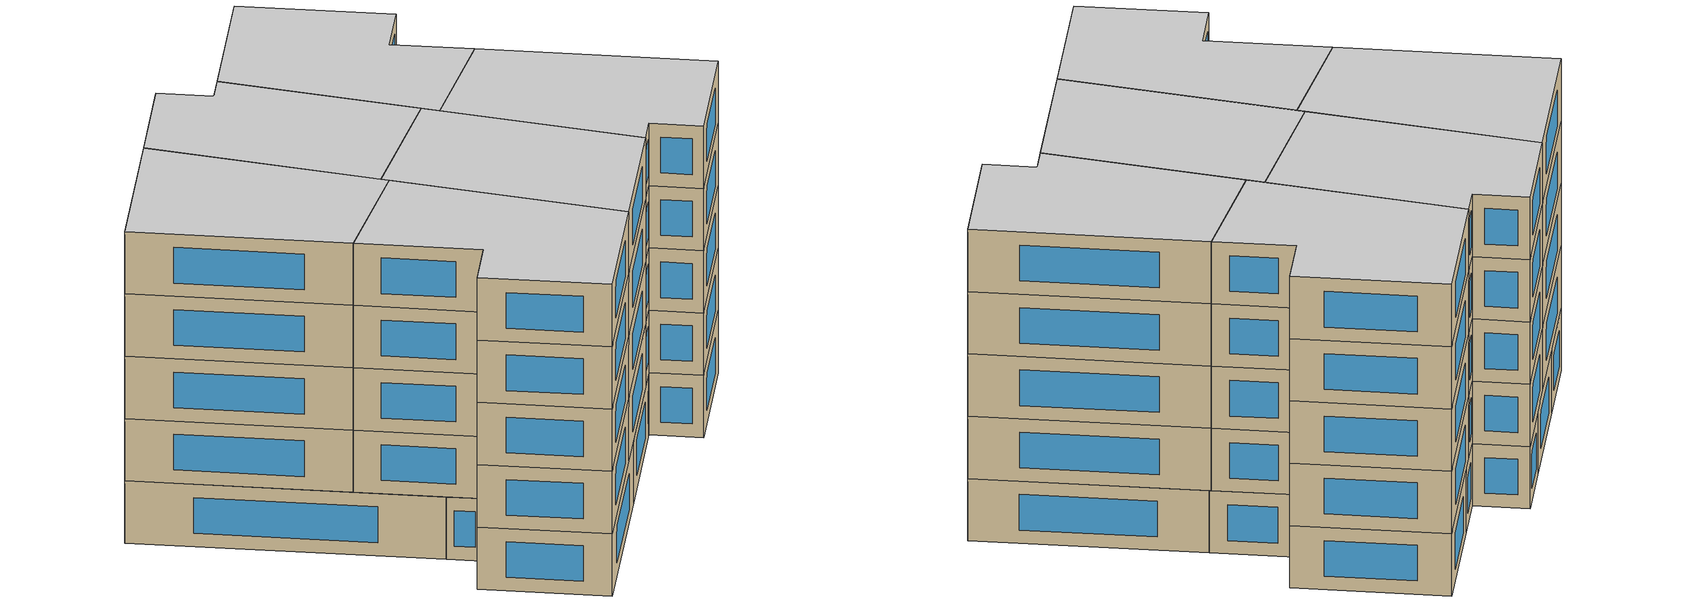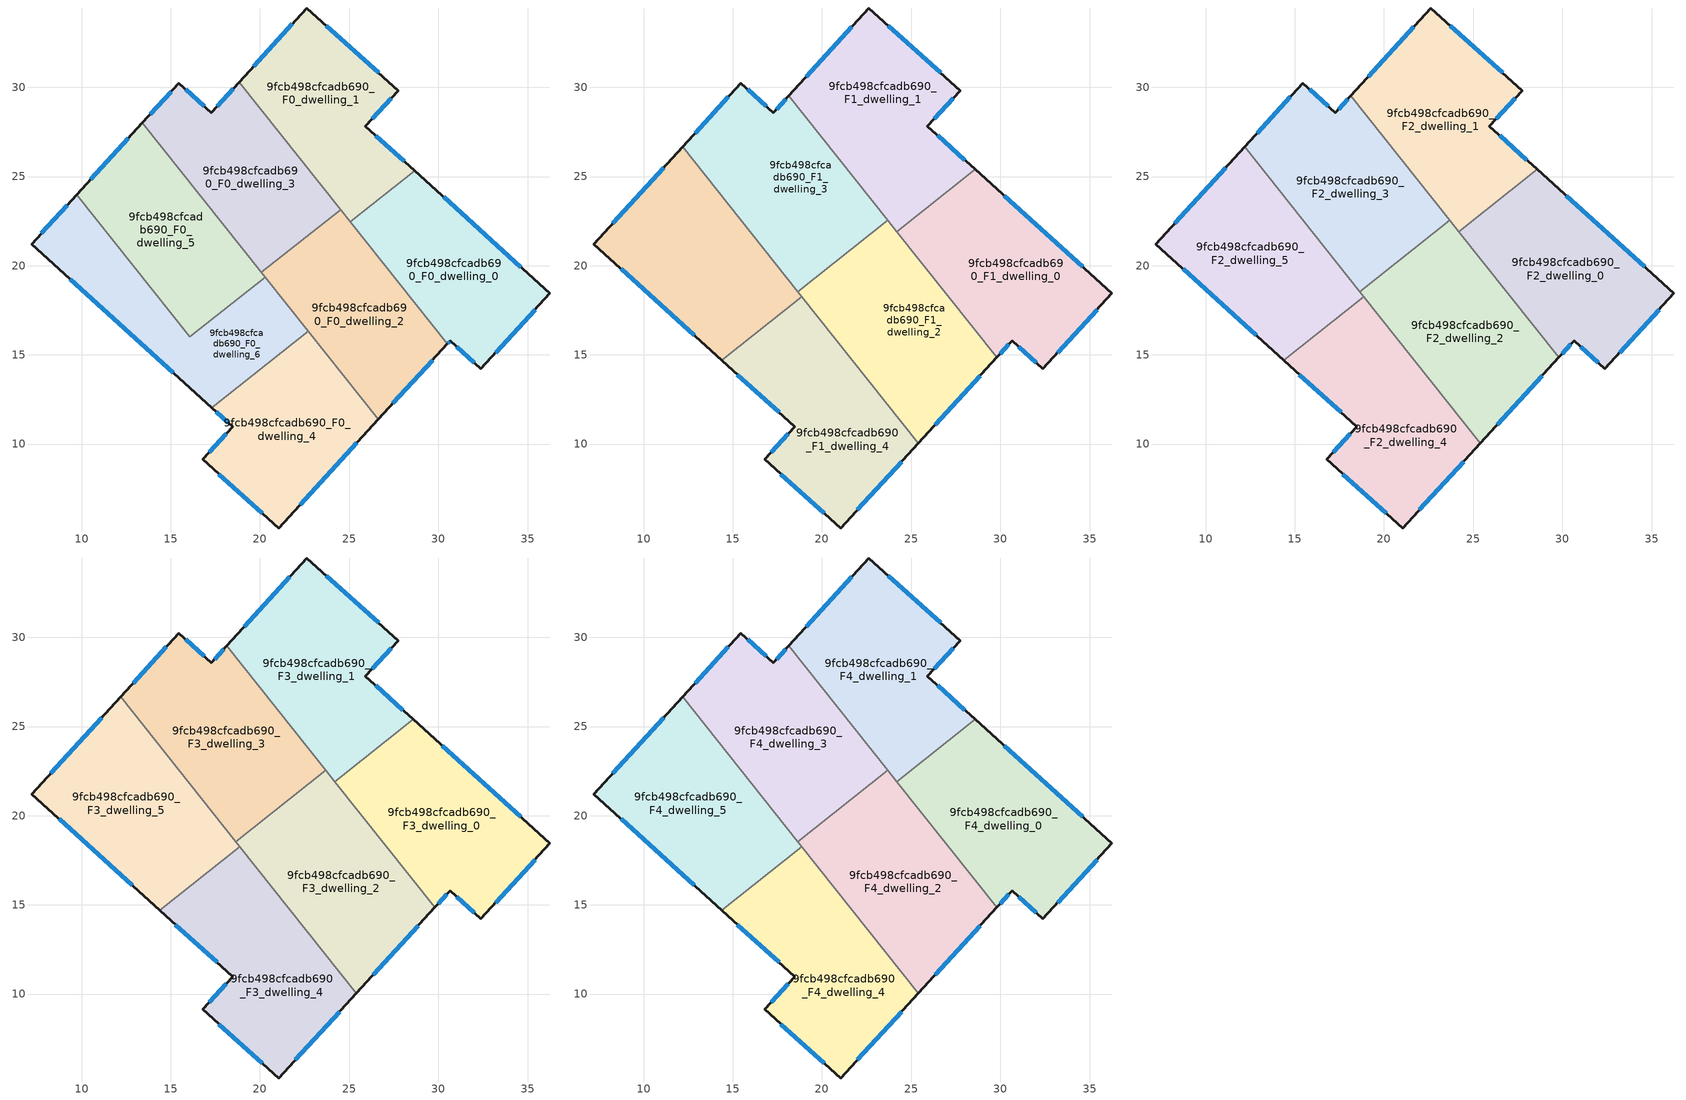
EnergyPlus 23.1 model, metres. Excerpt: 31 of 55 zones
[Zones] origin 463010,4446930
9fcb498cfcadb690_F0_dwelling_0
 floor ground (EU_floor_Construction): 36.25,18.45 32.38,14.21 30.66,15.78 30.5,15.61 25.06,22.47 28.66,25.33 z0
 wall outside (EU_wall_Construction): 30.5,15.61 30.66,15.78 32.38,14.21 36.25,18.45 28.66,25.33 z0:3
 wall to 9fcb498cfcadb690_F0_dwelling_1 (EU_wall_Construction): 28.66,25.33 25.06,22.47 z0:3
 wall to 9fcb498cfcadb690_F0_dwelling_2 (EU_wall_Construction): 25.06,22.47 30.5,15.61 z0:3
 window (EU_Window_Construction): 31.03,15.45 32.01,14.55 / 30.54,15.65 30.62,15.75 / 34.62,19.93 30.29,23.86 / 33.21,15.12 35.42,17.54 z0.64:2.36
9fcb498cfcadb690_F0_dwelling_1
 floor ground (EU_floor_Construction): 27.74,29.82 25.91,27.83 28.66,25.33 25.06,22.47 18.84,30.3 22.64,34.45 z0
 wall outside (EU_wall_Construction): 28.66,25.33 25.91,27.83 27.74,29.82 22.64,34.45 18.84,30.3 z0:3
 wall to 9fcb498cfcadb690_F0_dwelling_3 (EU_wall_Construction): 18.84,30.3 24.52,23.15 z0:3
 wall to 9fcb498cfcadb690_F0_dwelling_2 (EU_wall_Construction): 24.52,23.15 25.06,22.47 z0:3
 window (EU_Window_Construction): 21.82,33.56 19.65,31.19 / 26.64,30.81 23.73,33.45 / 26.31,28.25 27.35,29.39 / 28.08,25.87 26.5,27.29 z0.64:2.36
9fcb498cfcadb690_F0_dwelling_2
 floor ground (EU_floor_Construction): 24.52,23.15 30.5,15.61 26.62,11.38 20.08,19.62 z0
 wall outside (EU_wall_Construction): 26.62,11.38 30.5,15.61 z0:3
 wall to 9fcb498cfcadb690_F0_dwelling_3 (EU_wall_Construction): 24.52,23.15 20.08,19.62 z0:3
 wall to 9fcb498cfcadb690_F0_dwelling_4 (EU_wall_Construction): 22.7,16.32 26.62,11.38 z0:3
 wall to 9fcb498cfcadb690_F0_dwelling_5 (EU_wall_Construction): 20.08,19.62 20.29,19.36 z0:3
 wall to 9fcb498cfcadb690_F0_dwelling_6 (EU_wall_Construction): 20.29,19.36 22.7,16.32 z0:3
 window (EU_Window_Construction): 27.46,12.29 29.67,14.71 z0.64:2.36
9fcb498cfcadb690_F0_dwelling_3
 floor ground (EU_floor_Construction): 18.84,30.3 24.52,23.15 20.08,19.62 13.41,28.01 15.45,30.24 17.27,28.58 z0
 wall outside (EU_wall_Construction): 18.84,30.3 17.27,28.58 15.45,30.24 13.41,28.01 z0:3
 wall to 9fcb498cfcadb690_F0_dwelling_5 (EU_wall_Construction): 13.41,28.01 20.08,19.62 z0:3
 window (EU_Window_Construction): 15.02,29.76 13.85,28.49 / 16.88,28.94 15.84,29.89 / 18.5,29.93 17.6,28.95 z0.64:2.36
9fcb498cfcadb690_F0_dwelling_4
 floor ground (EU_floor_Construction): 22.7,16.32 26.62,11.38 21.05,5.29 16.79,9.15 18.47,10.98 17.3,12.04 z0
 wall outside (EU_wall_Construction): 17.3,12.04 18.47,10.98 16.79,9.15 21.05,5.29 26.62,11.38 z0:3
 wall to 9fcb498cfcadb690_F0_dwelling_6 (EU_wall_Construction): 22.7,16.32 17.3,12.04 z0:3
 window (EU_Window_Construction): 22.25,6.6 25.43,10.08 / 17.7,8.32 20.14,6.12 / 18.11,10.59 17.15,9.54 / 17.55,11.81 18.22,11.21 z0.64:2.36
9fcb498cfcadb690_F0_dwelling_5
 floor ground (EU_floor_Construction): 13.41,28.01 20.08,19.62 20.29,19.36 16.07,16.01 9.74,23.99 z0
 wall outside (EU_wall_Construction): 13.41,28.01 9.74,23.99 z0:3
 wall to 9fcb498cfcadb690_F0_dwelling_6 (EU_wall_Construction): 9.74,23.99 16.07,16.01 20.29,19.36 z0:3
 window (EU_Window_Construction): 12.63,27.15 10.52,24.85 z0.64:2.36
9fcb498cfcadb690_F0_dwelling_6
 floor ground (EU_floor_Construction): 20.29,19.36 22.7,16.32 17.3,12.04 7.2,21.21 9.74,23.99 16.07,16.01 z0
 wall outside (EU_wall_Construction): 9.74,23.99 7.2,21.21 17.3,12.04 z0:3
 window (EU_Window_Construction): 9.37,19.25 15.14,14 / 9.19,23.39 7.74,21.81 z0.64:2.36
9fcb498cfcadb690_F1_dwelling_0
 floor to 9fcb498cfcadb690_F0_dwelling_0 (EU_floor_Construction): 36.25,18.45 32.38,14.21 30.66,15.78 30.5,15.61 25.06,22.47 28.66,25.33 z3
 floor to 9fcb498cfcadb690_F0_dwelling_2 (EU_floor_Construction): 25,22.54 30.5,15.61 29.81,14.86 24.2,21.91 z3
 floor to 9fcb498cfcadb690_F0_dwelling_1 (EU_floor_Construction): 28.66,25.33 25.06,22.47 25,22.55 28.59,25.4 z3
 wall outside (EU_wall_Construction): 29.81,14.86 30.66,15.78 32.38,14.21 36.25,18.45 28.59,25.4 z3:6
 wall to 9fcb498cfcadb690_F1_dwelling_1 (EU_wall_Construction): 28.59,25.4 24.2,21.91 z3:6
 wall to 9fcb498cfcadb690_F1_dwelling_2 (EU_wall_Construction): 24.2,21.91 29.81,14.86 z3:6
 window (EU_Window_Construction): 29.99,15.05 30.48,15.58 / 34.61,19.94 30.23,23.91 / 33.21,15.12 35.42,17.54 / 31.03,15.45 32.01,14.55 z3.64:5.36
9fcb498cfcadb690_F1_dwelling_1
 floor to 9fcb498cfcadb690_F0_dwelling_1 (EU_floor_Construction): 27.74,29.82 25.91,27.83 28.59,25.4 25,22.55 18.84,30.3 22.64,34.45 z3
 floor to 9fcb498cfcadb690_F0_dwelling_3 (EU_floor_Construction): 18.84,30.3 24.52,23.15 23.72,22.52 18.14,29.54 z3
 floor to 9fcb498cfcadb690_F0_dwelling_2 (EU_floor_Construction): 24.52,23.15 25,22.54 24.2,21.91 23.72,22.52 z3
 wall outside (EU_wall_Construction): 28.59,25.4 25.91,27.83 27.74,29.82 22.64,34.45 18.14,29.54 z3:6
 wall to 9fcb498cfcadb690_F1_dwelling_3 (EU_wall_Construction): 18.14,29.54 23.7,22.54 z3:6
 wall to 9fcb498cfcadb690_F1_dwelling_2 (EU_wall_Construction): 23.7,22.54 24.2,21.91 z3:6
 window (EU_Window_Construction): 21.67,33.4 19.11,30.59 / 26.64,30.81 23.73,33.45 / 26.31,28.25 27.35,29.39 / 28.02,25.92 26.49,27.31 z3.64:5.36
9fcb498cfcadb690_F1_dwelling_2
 floor to 9fcb498cfcadb690_F0_dwelling_2 (EU_floor_Construction): 23.72,22.52 29.81,14.86 26.62,11.38 20.08,19.62 z3
 floor to 9fcb498cfcadb690_F0_dwelling_4 (EU_floor_Construction): 22.7,16.32 26.62,11.38 25.4,10.04 21.29,15.21 z3
 floor to 9fcb498cfcadb690_F0_dwelling_3 (EU_floor_Construction): 23.7,22.54 23.72,22.52 20.08,19.62 20.05,19.65 z3
 floor to 9fcb498cfcadb690_F0_dwelling_5 (EU_floor_Construction): 20.08,19.62 20.29,19.36 18.88,18.24 18.87,18.26 18.65,18.53 20.05,19.65 z3
 floor to 9fcb498cfcadb690_F0_dwelling_6 (EU_floor_Construction): 20.29,19.36 22.7,16.32 21.29,15.21 18.88,18.24 z3
 wall outside (EU_wall_Construction): 25.4,10.04 29.81,14.86 z3:6
 wall to 9fcb498cfcadb690_F1_dwelling_3 (EU_wall_Construction): 23.7,22.54 18.65,18.53 z3:6
 wall to 9fcb498cfcadb690_F1_dwelling_4 (EU_wall_Construction): 18.87,18.26 25.4,10.04 z3:6
 wall to 9fcb498cfcadb690_F1_dwelling_5 (EU_wall_Construction): 18.65,18.53 18.87,18.26 z3:6
 window (EU_Window_Construction): 26.34,11.07 28.86,13.82 z3.64:5.36
9fcb498cfcadb690_F1_dwelling_3
 floor to 9fcb498cfcadb690_F0_dwelling_3 (EU_floor_Construction): 18.14,29.54 23.7,22.54 20.05,19.65 13.41,28.01 15.45,30.24 17.27,28.58 z3
 floor to 9fcb498cfcadb690_F0_dwelling_5 (EU_floor_Construction): 13.41,28.01 20.05,19.65 18.65,18.53 12.19,26.67 z3
 wall outside (EU_wall_Construction): 18.14,29.54 17.27,28.58 15.45,30.24 12.19,26.67 z3:6
 wall to 9fcb498cfcadb690_F1_dwelling_5 (EU_wall_Construction): 12.19,26.67 18.65,18.53 z3:6
 window (EU_Window_Construction): 14.75,29.48 12.89,27.43 / 16.88,28.94 15.84,29.89 / 17.96,29.33 17.46,28.78 z3.64:5.36
9fcb498cfcadb690_F1_dwelling_4
 floor to 9fcb498cfcadb690_F0_dwelling_4 (EU_floor_Construction): 21.29,15.21 25.4,10.04 21.05,5.29 16.79,9.15 18.47,10.98 17.31,12.04 z3
 floor to 9fcb498cfcadb690_F0_dwelling_6 (EU_floor_Construction): 18.88,18.24 21.29,15.21 17.31,12.04 14.38,14.69 16.06,16.02 16.07,16.01 z3
 floor to 9fcb498cfcadb690_F0_dwelling_5 (EU_floor_Construction): 18.87,18.26 18.88,18.24 16.07,16.01 16.06,16.02 z3
 wall outside (EU_wall_Construction): 14.38,14.69 18.47,10.98 16.79,9.15 21.05,5.29 25.4,10.04 z3:6
 wall to 9fcb498cfcadb690_F1_dwelling_5 (EU_wall_Construction): 18.87,18.26 14.38,14.69 z3:6
 window (EU_Window_Construction): 21.98,6.31 24.47,9.02 / 17.7,8.32 20.14,6.12 / 18.11,10.59 17.15,9.54 / 15.26,13.9 17.59,11.77 z3.64:5.36
9fcb498cfcadb690_F1_dwelling_5
 floor to 9fcb498cfcadb690_F0_dwelling_5 (EU_floor_Construction): 12.19,26.67 18.87,18.26 16.06,16.02 9.74,23.99 z3
 floor to 9fcb498cfcadb690_F0_dwelling_6 (EU_floor_Construction): 9.74,23.99 16.06,16.02 14.38,14.69 7.2,21.21 z3
 wall outside (EU_wall_Construction): 12.19,26.67 7.2,21.21 14.38,14.69 z3:6
 window (EU_Window_Construction): 8.74,19.82 12.84,16.09 / 11.12,25.5 8.27,22.38 z3.64:5.36
9fcb498cfcadb690_F2_dwelling_0
 floor to 9fcb498cfcadb690_F1_dwelling_0 (EU_floor_Construction): 36.25,18.45 32.38,14.21 30.66,15.78 29.81,14.86 24.2,21.91 28.59,25.4 z6
 wall outside (EU_wall_Construction): 29.81,14.86 30.66,15.78 32.38,14.21 36.25,18.45 28.59,25.4 z6:9
 wall to 9fcb498cfcadb690_F2_dwelling_1 (EU_wall_Construction): 28.59,25.4 24.2,21.91 z6:9
 wall to 9fcb498cfcadb690_F2_dwelling_2 (EU_wall_Construction): 24.2,21.91 29.81,14.86 z6:9
 window (EU_Window_Construction): 29.99,15.05 30.48,15.58 / 34.61,19.94 30.23,23.91 / 33.21,15.12 35.42,17.54 / 31.03,15.45 32.01,14.55 z6.64:8.36
9fcb498cfcadb690_F2_dwelling_1
 floor to 9fcb498cfcadb690_F1_dwelling_1 (EU_floor_Construction): 27.74,29.82 25.91,27.83 28.59,25.4 24.2,21.91 18.14,29.54 22.64,34.45 z6
 wall outside (EU_wall_Construction): 28.59,25.4 25.91,27.83 27.74,29.82 22.64,34.45 18.14,29.54 z6:9
 wall to 9fcb498cfcadb690_F2_dwelling_3 (EU_wall_Construction): 18.14,29.54 23.7,22.54 z6:9
 wall to 9fcb498cfcadb690_F2_dwelling_2 (EU_wall_Construction): 23.7,22.54 24.2,21.91 z6:9
 window (EU_Window_Construction): 21.67,33.4 19.11,30.59 / 26.64,30.81 23.73,33.45 / 26.31,28.25 27.35,29.39 / 28.02,25.92 26.49,27.31 z6.64:8.36
9fcb498cfcadb690_F2_dwelling_2
 floor to 9fcb498cfcadb690_F1_dwelling_2 (EU_floor_Construction): 23.7,22.54 29.81,14.86 25.4,10.04 18.65,18.53 z6
 wall outside (EU_wall_Construction): 25.4,10.04 29.81,14.86 z6:9
 wall to 9fcb498cfcadb690_F2_dwelling_3 (EU_wall_Construction): 23.7,22.54 18.65,18.53 z6:9
 wall to 9fcb498cfcadb690_F2_dwelling_4 (EU_wall_Construction): 18.87,18.26 25.4,10.04 z6:9
 wall to 9fcb498cfcadb690_F2_dwelling_5 (EU_wall_Construction): 18.65,18.53 18.87,18.26 z6:9
 window (EU_Window_Construction): 26.34,11.07 28.86,13.82 z6.64:8.36
9fcb498cfcadb690_F2_dwelling_3
 floor to 9fcb498cfcadb690_F1_dwelling_3 (EU_floor_Construction): 18.14,29.54 23.7,22.54 18.65,18.53 12.19,26.67 15.45,30.24 17.27,28.58 z6
 wall outside (EU_wall_Construction): 18.14,29.54 17.27,28.58 15.45,30.24 12.19,26.67 z6:9
 wall to 9fcb498cfcadb690_F2_dwelling_5 (EU_wall_Construction): 12.19,26.67 18.65,18.53 z6:9
 window (EU_Window_Construction): 14.75,29.48 12.89,27.43 / 16.88,28.94 15.84,29.89 / 17.96,29.33 17.46,28.78 z6.64:8.36
9fcb498cfcadb690_F2_dwelling_4
 floor to 9fcb498cfcadb690_F1_dwelling_4 (EU_floor_Construction): 18.87,18.26 25.4,10.04 21.05,5.29 16.79,9.15 18.47,10.98 14.38,14.69 z6
 wall outside (EU_wall_Construction): 14.38,14.69 18.47,10.98 16.79,9.15 21.05,5.29 25.4,10.04 z6:9
 wall to 9fcb498cfcadb690_F2_dwelling_5 (EU_wall_Construction): 18.87,18.26 14.38,14.69 z6:9
 window (EU_Window_Construction): 21.98,6.31 24.47,9.02 / 17.7,8.32 20.14,6.12 / 18.11,10.59 17.15,9.54 / 15.26,13.9 17.59,11.77 z6.64:8.36
9fcb498cfcadb690_F2_dwelling_5
 floor to 9fcb498cfcadb690_F1_dwelling_5 (EU_floor_Construction): 12.19,26.67 18.87,18.26 14.38,14.69 7.2,21.21 z6
 wall outside (EU_wall_Construction): 12.19,26.67 7.2,21.21 14.38,14.69 z6:9
 window (EU_Window_Construction): 8.74,19.82 12.84,16.09 / 11.12,25.5 8.27,22.38 z6.64:8.36
9fcb498cfcadb690_F3_dwelling_0
 floor to 9fcb498cfcadb690_F2_dwelling_0 (EU_floor_Construction): 36.25,18.45 32.38,14.21 30.66,15.78 29.81,14.86 24.2,21.91 28.59,25.4 z9
 wall outside (EU_wall_Construction): 29.81,14.86 30.66,15.78 32.38,14.21 36.25,18.45 28.59,25.4 z9:12
 wall to 9fcb498cfcadb690_F3_dwelling_1 (EU_wall_Construction): 28.59,25.4 24.2,21.91 z9:12
 wall to 9fcb498cfcadb690_F3_dwelling_2 (EU_wall_Construction): 24.2,21.91 29.81,14.86 z9:12
 window (EU_Window_Construction): 29.99,15.05 30.48,15.58 / 34.61,19.94 30.23,23.91 / 33.21,15.12 35.42,17.54 / 31.03,15.45 32.01,14.55 z9.64:11.36
9fcb498cfcadb690_F3_dwelling_1
 floor to 9fcb498cfcadb690_F2_dwelling_1 (EU_floor_Construction): 27.74,29.82 25.91,27.83 28.59,25.4 24.2,21.91 18.14,29.54 22.64,34.45 z9
 wall outside (EU_wall_Construction): 28.59,25.4 25.91,27.83 27.74,29.82 22.64,34.45 18.14,29.54 z9:12
 wall to 9fcb498cfcadb690_F3_dwelling_3 (EU_wall_Construction): 18.14,29.54 23.7,22.54 z9:12
 wall to 9fcb498cfcadb690_F3_dwelling_2 (EU_wall_Construction): 23.7,22.54 24.2,21.91 z9:12
 window (EU_Window_Construction): 21.67,33.4 19.11,30.59 / 26.64,30.81 23.73,33.45 / 26.31,28.25 27.35,29.39 / 28.02,25.92 26.49,27.31 z9.64:11.36
9fcb498cfcadb690_F3_dwelling_2
 floor to 9fcb498cfcadb690_F2_dwelling_2 (EU_floor_Construction): 23.7,22.54 29.81,14.86 25.4,10.04 18.65,18.53 z9
 wall outside (EU_wall_Construction): 25.4,10.04 29.81,14.86 z9:12
 wall to 9fcb498cfcadb690_F3_dwelling_3 (EU_wall_Construction): 23.7,22.54 18.65,18.53 z9:12
 wall to 9fcb498cfcadb690_F3_dwelling_4 (EU_wall_Construction): 18.87,18.26 25.4,10.04 z9:12
 wall to 9fcb498cfcadb690_F3_dwelling_5 (EU_wall_Construction): 18.65,18.53 18.87,18.26 z9:12
 window (EU_Window_Construction): 26.34,11.07 28.86,13.82 z9.64:11.36
9fcb498cfcadb690_F3_dwelling_3
 floor to 9fcb498cfcadb690_F2_dwelling_3 (EU_floor_Construction): 18.14,29.54 23.7,22.54 18.65,18.53 12.19,26.67 15.45,30.24 17.27,28.58 z9
 wall outside (EU_wall_Construction): 18.14,29.54 17.27,28.58 15.45,30.24 12.19,26.67 z9:12
 wall to 9fcb498cfcadb690_F3_dwelling_5 (EU_wall_Construction): 12.19,26.67 18.65,18.53 z9:12
 window (EU_Window_Construction): 14.75,29.48 12.89,27.43 / 16.88,28.94 15.84,29.89 / 17.96,29.33 17.46,28.78 z9.64:11.36
9fcb498cfcadb690_F3_dwelling_4
 floor to 9fcb498cfcadb690_F2_dwelling_4 (EU_floor_Construction): 18.87,18.26 25.4,10.04 21.05,5.29 16.79,9.15 18.47,10.98 14.38,14.69 z9
 wall outside (EU_wall_Construction): 14.38,14.69 18.47,10.98 16.79,9.15 21.05,5.29 25.4,10.04 z9:12
 wall to 9fcb498cfcadb690_F3_dwelling_5 (EU_wall_Construction): 18.87,18.26 14.38,14.69 z9:12
 window (EU_Window_Construction): 21.98,6.31 24.47,9.02 / 17.7,8.32 20.14,6.12 / 18.11,10.59 17.15,9.54 / 15.26,13.9 17.59,11.77 z9.64:11.36
9fcb498cfcadb690_F3_dwelling_5
 floor to 9fcb498cfcadb690_F2_dwelling_5 (EU_floor_Construction): 12.19,26.67 18.87,18.26 14.38,14.69 7.2,21.21 z9
 wall outside (EU_wall_Construction): 12.19,26.67 7.2,21.21 14.38,14.69 z9:12
 window (EU_Window_Construction): 8.74,19.82 12.84,16.09 / 11.12,25.5 8.27,22.38 z9.64:11.36
9fcb498cfcadb690_F4_dwelling_0
 floor to 9fcb498cfcadb690_F3_dwelling_0 (EU_floor_Construction): 36.25,18.45 32.38,14.21 30.66,15.78 29.81,14.86 24.2,21.91 28.59,25.4 z12
 wall outside (EU_wall_Construction): 29.81,14.86 30.66,15.78 32.38,14.21 36.25,18.45 28.59,25.4 z12:15
 wall to 9fcb498cfcadb690_F4_dwelling_1 (EU_wall_Construction): 28.59,25.4 24.2,21.91 z12:15
 wall to 9fcb498cfcadb690_F4_dwelling_2 (EU_wall_Construction): 24.2,21.91 29.81,14.86 z12:15
 window (EU_Window_Construction): 29.99,15.05 30.48,15.58 / 34.61,19.94 30.23,23.91 / 33.21,15.12 35.42,17.54 / 31.03,15.45 32.01,14.55 z12.64:14.36
 ceiling to 9fcb498cfcadb690_F5_dwelling_0 (EU_floor_Construction): 32.38,14.21 36.25,18.45 28.59,25.4 24.2,21.91 29.81,14.86 30.66,15.78 z15
9fcb498cfcadb690_F4_dwelling_1
 floor to 9fcb498cfcadb690_F3_dwelling_1 (EU_floor_Construction): 27.74,29.82 25.91,27.83 28.59,25.4 24.2,21.91 18.14,29.54 22.64,34.45 z12
 wall outside (EU_wall_Construction): 28.59,25.4 25.91,27.83 27.74,29.82 22.64,34.45 18.14,29.54 z12:15
 wall to 9fcb498cfcadb690_F4_dwelling_3 (EU_wall_Construction): 18.14,29.54 23.7,22.54 z12:15
 wall to 9fcb498cfcadb690_F4_dwelling_2 (EU_wall_Construction): 23.7,22.54 24.2,21.91 z12:15
 window (EU_Window_Construction): 21.67,33.4 19.11,30.59 / 26.64,30.81 23.73,33.45 / 26.31,28.25 27.35,29.39 / 28.02,25.92 26.49,27.31 z12.64:14.36
 ceiling to 9fcb498cfcadb690_F5_dwelling_1 (EU_floor_Construction): 28.59,25.4 25.91,27.83 27.74,29.82 22.64,34.45 18.14,29.54 24.2,21.91 z15
9fcb498cfcadb690_F4_dwelling_2
 floor to 9fcb498cfcadb690_F3_dwelling_2 (EU_floor_Construction): 23.7,22.54 29.81,14.86 25.4,10.04 18.65,18.53 z12
 wall outside (EU_wall_Construction): 25.4,10.04 29.81,14.86 z12:15
 wall to 9fcb498cfcadb690_F4_dwelling_3 (EU_wall_Construction): 23.7,22.54 18.65,18.53 z12:15
 wall to 9fcb498cfcadb690_F4_dwelling_4 (EU_wall_Construction): 18.87,18.26 25.4,10.04 z12:15
 wall to 9fcb498cfcadb690_F4_dwelling_5 (EU_wall_Construction): 18.65,18.53 18.87,18.26 z12:15
 window (EU_Window_Construction): 26.34,11.07 28.86,13.82 z12.64:14.36
 ceiling to 9fcb498cfcadb690_F5_dwelling_2 (EU_floor_Construction): 25.4,10.04 29.81,14.86 23.7,22.54 18.65,18.53 z15
9fcb498cfcadb690_F4_dwelling_3
 floor to 9fcb498cfcadb690_F3_dwelling_3 (EU_floor_Construction): 18.14,29.54 23.7,22.54 18.65,18.53 12.19,26.67 15.45,30.24 17.27,28.58 z12
 wall outside (EU_wall_Construction): 18.14,29.54 17.27,28.58 15.45,30.24 12.19,26.67 z12:15
 wall to 9fcb498cfcadb690_F4_dwelling_5 (EU_wall_Construction): 12.19,26.67 18.65,18.53 z12:15
 window (EU_Window_Construction): 14.75,29.48 12.89,27.43 / 16.88,28.94 15.84,29.89 / 17.96,29.33 17.46,28.78 z12.64:14.36
 ceiling to 9fcb498cfcadb690_F5_dwelling_3 (EU_floor_Construction): 23.7,22.54 18.14,29.54 17.27,28.58 15.45,30.24 12.19,26.67 18.65,18.53 z15
9fcb498cfcadb690_F4_dwelling_4
 floor to 9fcb498cfcadb690_F3_dwelling_4 (EU_floor_Construction): 18.87,18.26 25.4,10.04 21.05,5.29 16.79,9.15 18.47,10.98 14.38,14.69 z12
 wall outside (EU_wall_Construction): 14.38,14.69 18.47,10.98 16.79,9.15 21.05,5.29 25.4,10.04 z12:15
 wall to 9fcb498cfcadb690_F4_dwelling_5 (EU_wall_Construction): 18.87,18.26 14.38,14.69 z12:15
 window (EU_Window_Construction): 21.98,6.31 24.47,9.02 / 17.7,8.32 20.14,6.12 / 18.11,10.59 17.15,9.54 / 15.26,13.9 17.59,11.77 z12.64:14.36
 ceiling to 9fcb498cfcadb690_F5_dwelling_4 (EU_floor_Construction): 21.05,5.29 25.4,10.04 18.87,18.26 14.38,14.69 18.47,10.98 16.79,9.15 z15
9fcb498cfcadb690_F4_dwelling_5
 floor to 9fcb498cfcadb690_F3_dwelling_5 (EU_floor_Construction): 12.19,26.67 18.87,18.26 14.38,14.69 7.2,21.21 z12
 wall outside (EU_wall_Construction): 12.19,26.67 7.2,21.21 14.38,14.69 z12:15
 window (EU_Window_Construction): 8.74,19.82 12.84,16.09 / 11.12,25.5 8.27,22.38 z12.64:14.36
 ceiling to 9fcb498cfcadb690_F5_dwelling_5 (EU_floor_Construction): 18.87,18.26 12.19,26.67 7.2,21.21 14.38,14.69 z15
[Building]
EU S2 Campaign: North Axis=0; Terrain=City; Solar Distribution=FullExterior
[Site:Location]
Yerevan-Zvartnots.Intl.AP: Latitude=40.15; Longitude=44.383; Time Zone=4; Elevation=854
[SizingPeriod:WeatherFileDays]
AnnualSizingPeriod: Begin Month=1; Begin Day of Month=1; End Month=12; End Day of Month=31; Day of Week for Start Day=Monday; Use Weather File Daylight Saving Period=No; Use Weather File Rain and Snow Indicators=No
[MATERIAL]
EU_InternalMass_Material: Roughness=MediumRough; Thickness=0.1; Conductivity=1; Density=1800; Specific Heat=900; Thermal Absorptance=0.9; Solar Absorptance=0.7; Visible Absorptance=0.7
[MATERIAL:NOMASS] Roughness=MediumRough; Thermal Absorptance=0.9; Solar Absorptance=0.7; Visible Absorptance=0.7
Name | Thermal Resistance
EU_wall_NoMass | 1.05043
EU_floor_NoMass | 0.478065
[WINDOWMATERIAL:SIMPLEGLAZINGSYSTEM]
EU_Window_SimpleGlazing: UFactor=2.5566; Solar Heat Gain Coefficient=0.75; Visible Transmittance=0.75
[CONSTRUCTION]
EU_wall_Construction: EU_wall_NoMass
EU_floor_Construction: EU_floor_NoMass
EU_Window_Construction: EU_Window_SimpleGlazing
EU_InternalMass_Construction: EU_InternalMass_Material
[ZONE] Type=1; Multiplier=1; Ceiling Height=autocalculate; Floor Area=autocalculate; Part of Total Floor Area=Yes
Name | Volume
9fcb498cfcadb690_F0_dwelling_0; 9fcb498cfcadb690_F0_dwelling_1; 9fcb498cfcadb690_F0_dwelling_4 | 171.375
9fcb498cfcadb690_F1_dwelling_0; 9fcb498cfcadb690_F2_dwelling_0; 9fcb498cfcadb690_F3_dwelling_0; 9fcb498cfcadb690_F4_dwelling_0 | 199.952
9fcb498cfcadb690_F1_dwelling_1; 9fcb498cfcadb690_F2_dwelling_1; 9fcb498cfcadb690_F3_dwelling_1; 9fcb498cfcadb690_F4_dwelling_1 | 199.937
9fcb498cfcadb690_F0_dwelling_2; 9fcb498cfcadb690_F0_dwelling_3 | 171.374
9fcb498cfcadb690_F1_dwelling_2; 9fcb498cfcadb690_F2_dwelling_2; 9fcb498cfcadb690_F3_dwelling_2; 9fcb498cfcadb690_F4_dwelling_2 | 199.951
9fcb498cfcadb690_F1_dwelling_3; 9fcb498cfcadb690_F2_dwelling_3; 9fcb498cfcadb690_F3_dwelling_3; 9fcb498cfcadb690_F4_dwelling_3 | 199.955
9fcb498cfcadb690_F1_dwelling_4; 9fcb498cfcadb690_F2_dwelling_4; 9fcb498cfcadb690_F3_dwelling_4; 9fcb498cfcadb690_F4_dwelling_4 | 199.934
9fcb498cfcadb690_F0_dwelling_5 | 171.395
9fcb498cfcadb690_F1_dwelling_5; 9fcb498cfcadb690_F2_dwelling_5; 9fcb498cfcadb690_F3_dwelling_5; 9fcb498cfcadb690_F4_dwelling_5 | 199.931
9fcb498cfcadb690_F0_dwelling_6 | 171.393
[INTERNALMASS] Construction=EU_InternalMass_Construction
Name | Zone or ZoneList | Surface Area
9fcb498cfcadb690_F0_dwelling_0_EU_InternalMass | 9fcb498cfcadb690_F0_dwelling_0 | 57.1246
9fcb498cfcadb690_F0_dwelling_1_EU_InternalMass | 9fcb498cfcadb690_F0_dwelling_1 | 57.1244
9fcb498cfcadb690_F0_dwelling_2_EU_InternalMass | 9fcb498cfcadb690_F0_dwelling_2 | 57.1232
9fcb498cfcadb690_F0_dwelling_3_EU_InternalMass | 9fcb498cfcadb690_F0_dwelling_3 | 57.1246
9fcb498cfcadb690_F0_dwelling_4_EU_InternalMass | 9fcb498cfcadb690_F0_dwelling_4 | 57.125
9fcb498cfcadb690_F0_dwelling_5_EU_InternalMass | 9fcb498cfcadb690_F0_dwelling_5 | 57.132
9fcb498cfcadb690_F0_dwelling_6_EU_InternalMass | 9fcb498cfcadb690_F0_dwelling_6 | 57.1308
9fcb498cfcadb690_F1_dwelling_0_EU_InternalMass | 9fcb498cfcadb690_F1_dwelling_0 | 66.6504
9fcb498cfcadb690_F1_dwelling_1_EU_InternalMass | 9fcb498cfcadb690_F1_dwelling_1 | 66.6459
9fcb498cfcadb690_F1_dwelling_2_EU_InternalMass | 9fcb498cfcadb690_F1_dwelling_2 | 66.6501
9fcb498cfcadb690_F1_dwelling_3_EU_InternalMass | 9fcb498cfcadb690_F1_dwelling_3 | 66.6515
9fcb498cfcadb690_F1_dwelling_4_EU_InternalMass | 9fcb498cfcadb690_F1_dwelling_4 | 66.6447
9fcb498cfcadb690_F1_dwelling_5_EU_InternalMass | 9fcb498cfcadb690_F1_dwelling_5 | 66.6437
9fcb498cfcadb690_F2_dwelling_0_EU_InternalMass | 9fcb498cfcadb690_F2_dwelling_0 | 66.6504
9fcb498cfcadb690_F2_dwelling_1_EU_InternalMass | 9fcb498cfcadb690_F2_dwelling_1 | 66.6459
9fcb498cfcadb690_F2_dwelling_2_EU_InternalMass | 9fcb498cfcadb690_F2_dwelling_2 | 66.6501
9fcb498cfcadb690_F2_dwelling_3_EU_InternalMass | 9fcb498cfcadb690_F2_dwelling_3 | 66.6515
9fcb498cfcadb690_F2_dwelling_4_EU_InternalMass | 9fcb498cfcadb690_F2_dwelling_4 | 66.6447
9fcb498cfcadb690_F2_dwelling_5_EU_InternalMass | 9fcb498cfcadb690_F2_dwelling_5 | 66.6437
9fcb498cfcadb690_F3_dwelling_0_EU_InternalMass | 9fcb498cfcadb690_F3_dwelling_0 | 66.6504
9fcb498cfcadb690_F3_dwelling_1_EU_InternalMass | 9fcb498cfcadb690_F3_dwelling_1 | 66.6459
9fcb498cfcadb690_F3_dwelling_2_EU_InternalMass | 9fcb498cfcadb690_F3_dwelling_2 | 66.6501
9fcb498cfcadb690_F3_dwelling_3_EU_InternalMass | 9fcb498cfcadb690_F3_dwelling_3 | 66.6515
9fcb498cfcadb690_F3_dwelling_4_EU_InternalMass | 9fcb498cfcadb690_F3_dwelling_4 | 66.6447
9fcb498cfcadb690_F3_dwelling_5_EU_InternalMass | 9fcb498cfcadb690_F3_dwelling_5 | 66.6437
9fcb498cfcadb690_F4_dwelling_0_EU_InternalMass | 9fcb498cfcadb690_F4_dwelling_0 | 66.6504
9fcb498cfcadb690_F4_dwelling_1_EU_InternalMass | 9fcb498cfcadb690_F4_dwelling_1 | 66.6459
9fcb498cfcadb690_F4_dwelling_2_EU_InternalMass | 9fcb498cfcadb690_F4_dwelling_2 | 66.6501
9fcb498cfcadb690_F4_dwelling_3_EU_InternalMass | 9fcb498cfcadb690_F4_dwelling_3 | 66.6515
9fcb498cfcadb690_F4_dwelling_4_EU_InternalMass | 9fcb498cfcadb690_F4_dwelling_4 | 66.6447
9fcb498cfcadb690_F4_dwelling_5_EU_InternalMass | 9fcb498cfcadb690_F4_dwelling_5 | 66.6437
[OTHEREQUIPMENT] Fuel Type=Electricity; Design Level Calculation Method=Watts/Area; Power per Zone Floor Area=1; Fraction Latent=0; Fraction Radiant=0; Fraction Lost=0; Carbon Dioxide Generation Rate=0; EndUse Subcategory=EU_Step8_InternalGains
Name | Zone or ZoneList or Space or SpaceList | Schedule
EU_Step8_InternalGain_9fcb498cfcadb690_F0_dwelling_0_f000 | 9fcb498cfcadb690_F0_dwelling_0 | EU_Step8_GainSchedule_9fcb498cfcadb690_F0_dwelling_0_f000
EU_Step8_InternalGain_9fcb498cfcadb690_F0_dwelling_1_f000 | 9fcb498cfcadb690_F0_dwelling_1 | EU_Step8_GainSchedule_9fcb498cfcadb690_F0_dwelling_1_f000
EU_Step8_InternalGain_9fcb498cfcadb690_F0_dwelling_2_f000 | 9fcb498cfcadb690_F0_dwelling_2 | EU_Step8_GainSchedule_9fcb498cfcadb690_F0_dwelling_2_f000
EU_Step8_InternalGain_9fcb498cfcadb690_F0_dwelling_3_f000 | 9fcb498cfcadb690_F0_dwelling_3 | EU_Step8_GainSchedule_9fcb498cfcadb690_F0_dwelling_3_f000
EU_Step8_InternalGain_9fcb498cfcadb690_F0_dwelling_4_f000 | 9fcb498cfcadb690_F0_dwelling_4 | EU_Step8_GainSchedule_9fcb498cfcadb690_F0_dwelling_4_f000
EU_Step8_InternalGain_9fcb498cfcadb690_F0_dwelling_5_f000 | 9fcb498cfcadb690_F0_dwelling_5 | EU_Step8_GainSchedule_9fcb498cfcadb690_F0_dwelling_5_f000
EU_Step8_InternalGain_9fcb498cfcadb690_F0_dwelling_6_f000 | 9fcb498cfcadb690_F0_dwelling_6 | EU_Step8_GainSchedule_9fcb498cfcadb690_F0_dwelling_6_f000
EU_Step8_InternalGain_9fcb498cfcadb690_F1_dwelling_0_f000 | 9fcb498cfcadb690_F1_dwelling_0 | EU_Step8_GainSchedule_9fcb498cfcadb690_F1_dwelling_0_f000
EU_Step8_InternalGain_9fcb498cfcadb690_F1_dwelling_1_f000 | 9fcb498cfcadb690_F1_dwelling_1 | EU_Step8_GainSchedule_9fcb498cfcadb690_F1_dwelling_1_f000
EU_Step8_InternalGain_9fcb498cfcadb690_F1_dwelling_2_f000 | 9fcb498cfcadb690_F1_dwelling_2 | EU_Step8_GainSchedule_9fcb498cfcadb690_F1_dwelling_2_f000
EU_Step8_InternalGain_9fcb498cfcadb690_F1_dwelling_3_f000 | 9fcb498cfcadb690_F1_dwelling_3 | EU_Step8_GainSchedule_9fcb498cfcadb690_F1_dwelling_3_f000
EU_Step8_InternalGain_9fcb498cfcadb690_F1_dwelling_4_f000 | 9fcb498cfcadb690_F1_dwelling_4 | EU_Step8_GainSchedule_9fcb498cfcadb690_F1_dwelling_4_f000
EU_Step8_InternalGain_9fcb498cfcadb690_F1_dwelling_5_f000 | 9fcb498cfcadb690_F1_dwelling_5 | EU_Step8_GainSchedule_9fcb498cfcadb690_F1_dwelling_5_f000
EU_Step8_InternalGain_9fcb498cfcadb690_F2_dwelling_0_f000 | 9fcb498cfcadb690_F2_dwelling_0 | EU_Step8_GainSchedule_9fcb498cfcadb690_F2_dwelling_0_f000
EU_Step8_InternalGain_9fcb498cfcadb690_F2_dwelling_1_f000 | 9fcb498cfcadb690_F2_dwelling_1 | EU_Step8_GainSchedule_9fcb498cfcadb690_F2_dwelling_1_f000
EU_Step8_InternalGain_9fcb498cfcadb690_F2_dwelling_2_f000 | 9fcb498cfcadb690_F2_dwelling_2 | EU_Step8_GainSchedule_9fcb498cfcadb690_F2_dwelling_2_f000
EU_Step8_InternalGain_9fcb498cfcadb690_F2_dwelling_3_f000 | 9fcb498cfcadb690_F2_dwelling_3 | EU_Step8_GainSchedule_9fcb498cfcadb690_F2_dwelling_3_f000
EU_Step8_InternalGain_9fcb498cfcadb690_F2_dwelling_4_f000 | 9fcb498cfcadb690_F2_dwelling_4 | EU_Step8_GainSchedule_9fcb498cfcadb690_F2_dwelling_4_f000
EU_Step8_InternalGain_9fcb498cfcadb690_F2_dwelling_5_f000 | 9fcb498cfcadb690_F2_dwelling_5 | EU_Step8_GainSchedule_9fcb498cfcadb690_F2_dwelling_5_f000
EU_Step8_InternalGain_9fcb498cfcadb690_F3_dwelling_0_f000 | 9fcb498cfcadb690_F3_dwelling_0 | EU_Step8_GainSchedule_9fcb498cfcadb690_F3_dwelling_0_f000
EU_Step8_InternalGain_9fcb498cfcadb690_F3_dwelling_1_f000 | 9fcb498cfcadb690_F3_dwelling_1 | EU_Step8_GainSchedule_9fcb498cfcadb690_F3_dwelling_1_f000
EU_Step8_InternalGain_9fcb498cfcadb690_F3_dwelling_2_f000 | 9fcb498cfcadb690_F3_dwelling_2 | EU_Step8_GainSchedule_9fcb498cfcadb690_F3_dwelling_2_f000
EU_Step8_InternalGain_9fcb498cfcadb690_F3_dwelling_3_f000 | 9fcb498cfcadb690_F3_dwelling_3 | EU_Step8_GainSchedule_9fcb498cfcadb690_F3_dwelling_3_f000
EU_Step8_InternalGain_9fcb498cfcadb690_F3_dwelling_4_f000 | 9fcb498cfcadb690_F3_dwelling_4 | EU_Step8_GainSchedule_9fcb498cfcadb690_F3_dwelling_4_f000
EU_Step8_InternalGain_9fcb498cfcadb690_F3_dwelling_5_f000 | 9fcb498cfcadb690_F3_dwelling_5 | EU_Step8_GainSchedule_9fcb498cfcadb690_F3_dwelling_5_f000
EU_Step8_InternalGain_9fcb498cfcadb690_F4_dwelling_0_f000 | 9fcb498cfcadb690_F4_dwelling_0 | EU_Step8_GainSchedule_9fcb498cfcadb690_F4_dwelling_0_f000
EU_Step8_InternalGain_9fcb498cfcadb690_F4_dwelling_1_f000 | 9fcb498cfcadb690_F4_dwelling_1 | EU_Step8_GainSchedule_9fcb498cfcadb690_F4_dwelling_1_f000
EU_Step8_InternalGain_9fcb498cfcadb690_F4_dwelling_2_f000 | 9fcb498cfcadb690_F4_dwelling_2 | EU_Step8_GainSchedule_9fcb498cfcadb690_F4_dwelling_2_f000
EU_Step8_InternalGain_9fcb498cfcadb690_F4_dwelling_3_f000 | 9fcb498cfcadb690_F4_dwelling_3 | EU_Step8_GainSchedule_9fcb498cfcadb690_F4_dwelling_3_f000
EU_Step8_InternalGain_9fcb498cfcadb690_F4_dwelling_4_f000 | 9fcb498cfcadb690_F4_dwelling_4 | EU_Step8_GainSchedule_9fcb498cfcadb690_F4_dwelling_4_f000
EU_Step8_InternalGain_9fcb498cfcadb690_F4_dwelling_5_f000 | 9fcb498cfcadb690_F4_dwelling_5 | EU_Step8_GainSchedule_9fcb498cfcadb690_F4_dwelling_5_f000
[ZONEVENTILATION:DESIGNFLOWRATE] Schedule=EU_AlwaysOn; Design Flow Rate Calculation Method=AirChanges/Hour; Air Changes per Hour=0.557805; Ventilation Type=Natural; Fan Pressure Rise=0; Fan Total Efficiency=1; Constant Term Coefficient=1; Temperature Term Coefficient=0; Velocity Term Coefficient=0; Velocity Squared Term Coefficient=0; Minimum Indoor Temperature=-100; Maximum Indoor Temperature=100; Delta Temperature=-100; Minimum Outdoor Temperature=-100; Maximum Outdoor Temperature=100; Maximum Wind Speed=40
Name | Zone or ZoneList or Space or SpaceList
EU_ConstantAir_9fcb498cfcadb690_F0_dwelling_0 | 9fcb498cfcadb690_F0_dwelling_0
EU_ConstantAir_9fcb498cfcadb690_F0_dwelling_1 | 9fcb498cfcadb690_F0_dwelling_1
EU_ConstantAir_9fcb498cfcadb690_F0_dwelling_2 | 9fcb498cfcadb690_F0_dwelling_2
EU_ConstantAir_9fcb498cfcadb690_F0_dwelling_3 | 9fcb498cfcadb690_F0_dwelling_3
EU_ConstantAir_9fcb498cfcadb690_F0_dwelling_4 | 9fcb498cfcadb690_F0_dwelling_4
EU_ConstantAir_9fcb498cfcadb690_F0_dwelling_5 | 9fcb498cfcadb690_F0_dwelling_5
EU_ConstantAir_9fcb498cfcadb690_F0_dwelling_6 | 9fcb498cfcadb690_F0_dwelling_6
EU_ConstantAir_9fcb498cfcadb690_F1_dwelling_0 | 9fcb498cfcadb690_F1_dwelling_0
EU_ConstantAir_9fcb498cfcadb690_F1_dwelling_1 | 9fcb498cfcadb690_F1_dwelling_1
EU_ConstantAir_9fcb498cfcadb690_F1_dwelling_2 | 9fcb498cfcadb690_F1_dwelling_2
EU_ConstantAir_9fcb498cfcadb690_F1_dwelling_3 | 9fcb498cfcadb690_F1_dwelling_3
EU_ConstantAir_9fcb498cfcadb690_F1_dwelling_4 | 9fcb498cfcadb690_F1_dwelling_4
EU_ConstantAir_9fcb498cfcadb690_F1_dwelling_5 | 9fcb498cfcadb690_F1_dwelling_5
EU_ConstantAir_9fcb498cfcadb690_F2_dwelling_0 | 9fcb498cfcadb690_F2_dwelling_0
EU_ConstantAir_9fcb498cfcadb690_F2_dwelling_1 | 9fcb498cfcadb690_F2_dwelling_1
EU_ConstantAir_9fcb498cfcadb690_F2_dwelling_2 | 9fcb498cfcadb690_F2_dwelling_2
EU_ConstantAir_9fcb498cfcadb690_F2_dwelling_3 | 9fcb498cfcadb690_F2_dwelling_3
EU_ConstantAir_9fcb498cfcadb690_F2_dwelling_4 | 9fcb498cfcadb690_F2_dwelling_4
EU_ConstantAir_9fcb498cfcadb690_F2_dwelling_5 | 9fcb498cfcadb690_F2_dwelling_5
EU_ConstantAir_9fcb498cfcadb690_F3_dwelling_0 | 9fcb498cfcadb690_F3_dwelling_0
EU_ConstantAir_9fcb498cfcadb690_F3_dwelling_1 | 9fcb498cfcadb690_F3_dwelling_1
EU_ConstantAir_9fcb498cfcadb690_F3_dwelling_2 | 9fcb498cfcadb690_F3_dwelling_2
EU_ConstantAir_9fcb498cfcadb690_F3_dwelling_3 | 9fcb498cfcadb690_F3_dwelling_3
EU_ConstantAir_9fcb498cfcadb690_F3_dwelling_4 | 9fcb498cfcadb690_F3_dwelling_4
EU_ConstantAir_9fcb498cfcadb690_F3_dwelling_5 | 9fcb498cfcadb690_F3_dwelling_5
EU_ConstantAir_9fcb498cfcadb690_F4_dwelling_0 | 9fcb498cfcadb690_F4_dwelling_0
EU_ConstantAir_9fcb498cfcadb690_F4_dwelling_1 | 9fcb498cfcadb690_F4_dwelling_1
EU_ConstantAir_9fcb498cfcadb690_F4_dwelling_2 | 9fcb498cfcadb690_F4_dwelling_2
EU_ConstantAir_9fcb498cfcadb690_F4_dwelling_3 | 9fcb498cfcadb690_F4_dwelling_3
EU_ConstantAir_9fcb498cfcadb690_F4_dwelling_4 | 9fcb498cfcadb690_F4_dwelling_4
EU_ConstantAir_9fcb498cfcadb690_F4_dwelling_5 | 9fcb498cfcadb690_F4_dwelling_5
[HVACTEMPLATE:THERMOSTAT] Constant Heating Setpoint=20; Constant Cooling Setpoint=50
EU_HeatOnly_9fcb498cfcadb690_F0_dwelling_0; EU_HeatOnly_9fcb498cfcadb690_F0_dwelling_1; EU_HeatOnly_9fcb498cfcadb690_F0_dwelling_2; EU_HeatOnly_9fcb498cfcadb690_F0_dwelling_3; EU_HeatOnly_9fcb498cfcadb690_F0_dwelling_4; EU_HeatOnly_9fcb498cfcadb690_F0_dwelling_5; EU_HeatOnly_9fcb498cfcadb690_F0_dwelling_6; EU_HeatOnly_9fcb498cfcadb690_F1_dwelling_0; EU_HeatOnly_9fcb498cfcadb690_F1_dwelling_1; EU_HeatOnly_9fcb498cfcadb690_F1_dwelling_2; EU_HeatOnly_9fcb498cfcadb690_F1_dwelling_3; EU_HeatOnly_9fcb498cfcadb690_F1_dwelling_4; EU_HeatOnly_9fcb498cfcadb690_F1_dwelling_5; EU_HeatOnly_9fcb498cfcadb690_F2_dwelling_0; EU_HeatOnly_9fcb498cfcadb690_F2_dwelling_1; EU_HeatOnly_9fcb498cfcadb690_F2_dwelling_2; EU_HeatOnly_9fcb498cfcadb690_F2_dwelling_3; EU_HeatOnly_9fcb498cfcadb690_F2_dwelling_4; EU_HeatOnly_9fcb498cfcadb690_F2_dwelling_5; EU_HeatOnly_9fcb498cfcadb690_F3_dwelling_0; EU_HeatOnly_9fcb498cfcadb690_F3_dwelling_1; EU_HeatOnly_9fcb498cfcadb690_F3_dwelling_2; EU_HeatOnly_9fcb498cfcadb690_F3_dwelling_3; EU_HeatOnly_9fcb498cfcadb690_F3_dwelling_4; EU_HeatOnly_9fcb498cfcadb690_F3_dwelling_5; EU_HeatOnly_9fcb498cfcadb690_F4_dwelling_0; EU_HeatOnly_9fcb498cfcadb690_F4_dwelling_1; EU_HeatOnly_9fcb498cfcadb690_F4_dwelling_2; EU_HeatOnly_9fcb498cfcadb690_F4_dwelling_3; EU_HeatOnly_9fcb498cfcadb690_F4_dwelling_4; EU_HeatOnly_9fcb498cfcadb690_F4_dwelling_5; EU_HeatOnly_9fcb498cfcadb690_F5_dwelling_0; EU_HeatOnly_9fcb498cfcadb690_F5_dwelling_1; EU_HeatOnly_9fcb498cfcadb690_F5_dwelling_2; EU_HeatOnly_9fcb498cfcadb690_F5_dwelling_3; EU_HeatOnly_9fcb498cfcadb690_F5_dwelling_4; EU_HeatOnly_9fcb498cfcadb690_F5_dwelling_5; EU_HeatOnly_9fcb498cfcadb690_F6_dwelling_0; EU_HeatOnly_9fcb498cfcadb690_F6_dwelling_1; EU_HeatOnly_9fcb498cfcadb690_F6_dwelling_2; EU_HeatOnly_9fcb498cfcadb690_F6_dwelling_3; EU_HeatOnly_9fcb498cfcadb690_F6_dwelling_4; EU_HeatOnly_9fcb498cfcadb690_F6_dwelling_5; EU_HeatOnly_9fcb498cfcadb690_F7_dwelling_0; EU_HeatOnly_9fcb498cfcadb690_F7_dwelling_1; EU_HeatOnly_9fcb498cfcadb690_F7_dwelling_2; EU_HeatOnly_9fcb498cfcadb690_F7_dwelling_3; EU_HeatOnly_9fcb498cfcadb690_F7_dwelling_4; EU_HeatOnly_9fcb498cfcadb690_F7_dwelling_5; EU_HeatOnly_9fcb498cfcadb690_F8_dwelling_0; EU_HeatOnly_9fcb498cfcadb690_F8_dwelling_1; EU_HeatOnly_9fcb498cfcadb690_F8_dwelling_2; EU_HeatOnly_9fcb498cfcadb690_F8_dwelling_3; EU_HeatOnly_9fcb498cfcadb690_F8_dwelling_4; EU_HeatOnly_9fcb498cfcadb690_F8_dwelling_5
[HVACTEMPLATE:ZONE:IDEALLOADSAIRSYSTEM] System Availability Schedule=EU_AlwaysOn; Maximum Heating Supply Air Temperature=50; Minimum Cooling Supply Air Temperature=13; Maximum Heating Supply Air Humidity Ratio=0.0156; Minimum Cooling Supply Air Humidity Ratio=0.0077; Heating Limit=NoLimit; Cooling Limit=NoLimit; Heating Availability Schedule=EU_AlwaysOn; Cooling Availability Schedule=EU_CoolingOff; Dehumidification Control Type=ConstantSensibleHeatRatio; Cooling Sensible Heat Ratio=0.7; Dehumidification Setpoint=60; Humidification Control Type=None; Humidification Setpoint=30; Outdoor Air Method=None; Outdoor Air Flow Rate per Person=0.00944; Outdoor Air Flow Rate per Zone Floor Area=0; Outdoor Air Flow Rate per Zone=0; Demand Controlled Ventilation Type=None; Outdoor Air Economizer Type=NoEconomizer; Heat Recovery Type=None; Sensible Heat Recovery Effectiveness=0.7; Latent Heat Recovery Effectiveness=0.65
Name | Template Thermostat
9fcb498cfcadb690_F0_dwelling_0 | EU_HeatOnly_9fcb498cfcadb690_F0_dwelling_0
9fcb498cfcadb690_F0_dwelling_1 | EU_HeatOnly_9fcb498cfcadb690_F0_dwelling_1
9fcb498cfcadb690_F0_dwelling_2 | EU_HeatOnly_9fcb498cfcadb690_F0_dwelling_2
9fcb498cfcadb690_F0_dwelling_3 | EU_HeatOnly_9fcb498cfcadb690_F0_dwelling_3
9fcb498cfcadb690_F0_dwelling_4 | EU_HeatOnly_9fcb498cfcadb690_F0_dwelling_4
9fcb498cfcadb690_F0_dwelling_5 | EU_HeatOnly_9fcb498cfcadb690_F0_dwelling_5
9fcb498cfcadb690_F0_dwelling_6 | EU_HeatOnly_9fcb498cfcadb690_F0_dwelling_6
9fcb498cfcadb690_F1_dwelling_0 | EU_HeatOnly_9fcb498cfcadb690_F1_dwelling_0
9fcb498cfcadb690_F1_dwelling_1 | EU_HeatOnly_9fcb498cfcadb690_F1_dwelling_1
9fcb498cfcadb690_F1_dwelling_2 | EU_HeatOnly_9fcb498cfcadb690_F1_dwelling_2
9fcb498cfcadb690_F1_dwelling_3 | EU_HeatOnly_9fcb498cfcadb690_F1_dwelling_3
9fcb498cfcadb690_F1_dwelling_4 | EU_HeatOnly_9fcb498cfcadb690_F1_dwelling_4
9fcb498cfcadb690_F1_dwelling_5 | EU_HeatOnly_9fcb498cfcadb690_F1_dwelling_5
9fcb498cfcadb690_F2_dwelling_0 | EU_HeatOnly_9fcb498cfcadb690_F2_dwelling_0
9fcb498cfcadb690_F2_dwelling_1 | EU_HeatOnly_9fcb498cfcadb690_F2_dwelling_1
9fcb498cfcadb690_F2_dwelling_2 | EU_HeatOnly_9fcb498cfcadb690_F2_dwelling_2
9fcb498cfcadb690_F2_dwelling_3 | EU_HeatOnly_9fcb498cfcadb690_F2_dwelling_3
9fcb498cfcadb690_F2_dwelling_4 | EU_HeatOnly_9fcb498cfcadb690_F2_dwelling_4
9fcb498cfcadb690_F2_dwelling_5 | EU_HeatOnly_9fcb498cfcadb690_F2_dwelling_5
9fcb498cfcadb690_F3_dwelling_0 | EU_HeatOnly_9fcb498cfcadb690_F3_dwelling_0
9fcb498cfcadb690_F3_dwelling_1 | EU_HeatOnly_9fcb498cfcadb690_F3_dwelling_1
9fcb498cfcadb690_F3_dwelling_2 | EU_HeatOnly_9fcb498cfcadb690_F3_dwelling_2
9fcb498cfcadb690_F3_dwelling_3 | EU_HeatOnly_9fcb498cfcadb690_F3_dwelling_3
9fcb498cfcadb690_F3_dwelling_4 | EU_HeatOnly_9fcb498cfcadb690_F3_dwelling_4
9fcb498cfcadb690_F3_dwelling_5 | EU_HeatOnly_9fcb498cfcadb690_F3_dwelling_5
9fcb498cfcadb690_F4_dwelling_0 | EU_HeatOnly_9fcb498cfcadb690_F4_dwelling_0
9fcb498cfcadb690_F4_dwelling_1 | EU_HeatOnly_9fcb498cfcadb690_F4_dwelling_1
9fcb498cfcadb690_F4_dwelling_2 | EU_HeatOnly_9fcb498cfcadb690_F4_dwelling_2
9fcb498cfcadb690_F4_dwelling_3 | EU_HeatOnly_9fcb498cfcadb690_F4_dwelling_3
9fcb498cfcadb690_F4_dwelling_4 | EU_HeatOnly_9fcb498cfcadb690_F4_dwelling_4
9fcb498cfcadb690_F4_dwelling_5 | EU_HeatOnly_9fcb498cfcadb690_F4_dwelling_5
[SIZING:ZONE] Zone Cooling Design Supply Air Temperature Input Method=SupplyAirTemperature; Zone Cooling Design Supply Air Temperature=13; Zone Heating Design Supply Air Temperature Input Method=SupplyAirTemperature; Zone Heating Design Supply Air Temperature=50; Zone Cooling Design Supply Air Humidity Ratio=0.008; Zone Heating Design Supply Air Humidity Ratio=0.008; Cooling Design Air Flow Method=DesignDay; Cooling Design Air Flow Rate=0; Cooling Minimum Air Flow per Zone Floor Area=0.000762; Cooling Minimum Air Flow=0; Cooling Minimum Air Flow Fraction=0.2; Heating Design Air Flow Method=DesignDay; Heating Design Air Flow Rate=0; Heating Maximum Air Flow per Zone Floor Area=0.002032; Heating Maximum Air Flow=0.141576; Heating Maximum Air Flow Fraction=0.3; Account for Dedicated Outdoor Air System=No; Dedicated Outdoor Air System Control Strategy=NeutralSupplyAir; Dedicated Outdoor Air Low Setpoint Temperature for Design=autosize; Dedicated Outdoor Air High Setpoint Temperature for Design=autosize; Zone Load Sizing Method=Sensible Load Only No Latent Load; Zone Latent Cooling Design Supply Air Humidity Ratio Input Method=HumidityRatioDifference; Zone Cooling Design Supply Air Humidity Ratio Difference=0.005; Zone Latent Heating Design Supply Air Humidity Ratio Input Method=HumidityRatioDifference; Zone Humidification Design Supply Air Humidity Ratio Difference=0.005
9fcb498cfcadb690_F0_dwelling_0; 9fcb498cfcadb690_F0_dwelling_1; 9fcb498cfcadb690_F0_dwelling_2; 9fcb498cfcadb690_F0_dwelling_3; 9fcb498cfcadb690_F0_dwelling_4; 9fcb498cfcadb690_F0_dwelling_5; 9fcb498cfcadb690_F0_dwelling_6; 9fcb498cfcadb690_F1_dwelling_0; 9fcb498cfcadb690_F1_dwelling_1; 9fcb498cfcadb690_F1_dwelling_2; 9fcb498cfcadb690_F1_dwelling_3; 9fcb498cfcadb690_F1_dwelling_4; 9fcb498cfcadb690_F1_dwelling_5; 9fcb498cfcadb690_F2_dwelling_0; 9fcb498cfcadb690_F2_dwelling_1; 9fcb498cfcadb690_F2_dwelling_2; 9fcb498cfcadb690_F2_dwelling_3; 9fcb498cfcadb690_F2_dwelling_4; 9fcb498cfcadb690_F2_dwelling_5; 9fcb498cfcadb690_F3_dwelling_0; 9fcb498cfcadb690_F3_dwelling_1; 9fcb498cfcadb690_F3_dwelling_2; 9fcb498cfcadb690_F3_dwelling_3; 9fcb498cfcadb690_F3_dwelling_4; 9fcb498cfcadb690_F3_dwelling_5; 9fcb498cfcadb690_F4_dwelling_0; 9fcb498cfcadb690_F4_dwelling_1; 9fcb498cfcadb690_F4_dwelling_2; 9fcb498cfcadb690_F4_dwelling_3; 9fcb498cfcadb690_F4_dwelling_4; 9fcb498cfcadb690_F4_dwelling_5
[SCHEDULE:CONSTANT]
Name | Hourly Value
EU_AlwaysOn | 1
EU_CoolingOff | 0
[SCHEDULE:FILE] Column Number=1; Rows to Skip at Top=0; Number of Hours of Data=8760; Column Separator=Comma; Interpolate to Timestep=No; Minutes per Item=60; Adjust Schedule for Daylight Savings=Yes
Name | File
EU_Step8_GainSchedule_9fcb498cfcadb690_F0_dwelling_0_f000 | ../../schedules/9fcb498cfcadb690/9fcb498cfcadb690_F0_dwelling_0_f000_gain.csv
EU_Step8_GainSchedule_9fcb498cfcadb690_F0_dwelling_1_f000 | ../../schedules/9fcb498cfcadb690/9fcb498cfcadb690_F0_dwelling_1_f000_gain.csv
EU_Step8_GainSchedule_9fcb498cfcadb690_F0_dwelling_2_f000 | ../../schedules/9fcb498cfcadb690/9fcb498cfcadb690_F0_dwelling_2_f000_gain.csv
EU_Step8_GainSchedule_9fcb498cfcadb690_F0_dwelling_3_f000 | ../../schedules/9fcb498cfcadb690/9fcb498cfcadb690_F0_dwelling_3_f000_gain.csv
EU_Step8_GainSchedule_9fcb498cfcadb690_F0_dwelling_4_f000 | ../../schedules/9fcb498cfcadb690/9fcb498cfcadb690_F0_dwelling_4_f000_gain.csv
EU_Step8_GainSchedule_9fcb498cfcadb690_F0_dwelling_5_f000 | ../../schedules/9fcb498cfcadb690/9fcb498cfcadb690_F0_dwelling_5_f000_gain.csv
EU_Step8_GainSchedule_9fcb498cfcadb690_F0_dwelling_6_f000 | ../../schedules/9fcb498cfcadb690/9fcb498cfcadb690_F0_dwelling_6_f000_gain.csv
EU_Step8_GainSchedule_9fcb498cfcadb690_F1_dwelling_0_f000 | ../../schedules/9fcb498cfcadb690/9fcb498cfcadb690_F1_dwelling_0_f000_gain.csv
EU_Step8_GainSchedule_9fcb498cfcadb690_F1_dwelling_1_f000 | ../../schedules/9fcb498cfcadb690/9fcb498cfcadb690_F1_dwelling_1_f000_gain.csv
EU_Step8_GainSchedule_9fcb498cfcadb690_F1_dwelling_2_f000 | ../../schedules/9fcb498cfcadb690/9fcb498cfcadb690_F1_dwelling_2_f000_gain.csv
EU_Step8_GainSchedule_9fcb498cfcadb690_F1_dwelling_3_f000 | ../../schedules/9fcb498cfcadb690/9fcb498cfcadb690_F1_dwelling_3_f000_gain.csv
EU_Step8_GainSchedule_9fcb498cfcadb690_F1_dwelling_4_f000 | ../../schedules/9fcb498cfcadb690/9fcb498cfcadb690_F1_dwelling_4_f000_gain.csv
EU_Step8_GainSchedule_9fcb498cfcadb690_F1_dwelling_5_f000 | ../../schedules/9fcb498cfcadb690/9fcb498cfcadb690_F1_dwelling_5_f000_gain.csv
EU_Step8_GainSchedule_9fcb498cfcadb690_F2_dwelling_0_f000 | ../../schedules/9fcb498cfcadb690/9fcb498cfcadb690_F2_dwelling_0_f000_gain.csv
EU_Step8_GainSchedule_9fcb498cfcadb690_F2_dwelling_1_f000 | ../../schedules/9fcb498cfcadb690/9fcb498cfcadb690_F2_dwelling_1_f000_gain.csv
EU_Step8_GainSchedule_9fcb498cfcadb690_F2_dwelling_2_f000 | ../../schedules/9fcb498cfcadb690/9fcb498cfcadb690_F2_dwelling_2_f000_gain.csv
EU_Step8_GainSchedule_9fcb498cfcadb690_F2_dwelling_3_f000 | ../../schedules/9fcb498cfcadb690/9fcb498cfcadb690_F2_dwelling_3_f000_gain.csv
EU_Step8_GainSchedule_9fcb498cfcadb690_F2_dwelling_4_f000 | ../../schedules/9fcb498cfcadb690/9fcb498cfcadb690_F2_dwelling_4_f000_gain.csv
EU_Step8_GainSchedule_9fcb498cfcadb690_F2_dwelling_5_f000 | ../../schedules/9fcb498cfcadb690/9fcb498cfcadb690_F2_dwelling_5_f000_gain.csv
EU_Step8_GainSchedule_9fcb498cfcadb690_F3_dwelling_0_f000 | ../../schedules/9fcb498cfcadb690/9fcb498cfcadb690_F3_dwelling_0_f000_gain.csv
EU_Step8_GainSchedule_9fcb498cfcadb690_F3_dwelling_1_f000 | ../../schedules/9fcb498cfcadb690/9fcb498cfcadb690_F3_dwelling_1_f000_gain.csv
EU_Step8_GainSchedule_9fcb498cfcadb690_F3_dwelling_2_f000 | ../../schedules/9fcb498cfcadb690/9fcb498cfcadb690_F3_dwelling_2_f000_gain.csv
EU_Step8_GainSchedule_9fcb498cfcadb690_F3_dwelling_3_f000 | ../../schedules/9fcb498cfcadb690/9fcb498cfcadb690_F3_dwelling_3_f000_gain.csv
EU_Step8_GainSchedule_9fcb498cfcadb690_F3_dwelling_4_f000 | ../../schedules/9fcb498cfcadb690/9fcb498cfcadb690_F3_dwelling_4_f000_gain.csv
EU_Step8_GainSchedule_9fcb498cfcadb690_F3_dwelling_5_f000 | ../../schedules/9fcb498cfcadb690/9fcb498cfcadb690_F3_dwelling_5_f000_gain.csv
EU_Step8_GainSchedule_9fcb498cfcadb690_F4_dwelling_0_f000 | ../../schedules/9fcb498cfcadb690/9fcb498cfcadb690_F4_dwelling_0_f000_gain.csv
EU_Step8_GainSchedule_9fcb498cfcadb690_F4_dwelling_1_f000 | ../../schedules/9fcb498cfcadb690/9fcb498cfcadb690_F4_dwelling_1_f000_gain.csv
EU_Step8_GainSchedule_9fcb498cfcadb690_F4_dwelling_2_f000 | ../../schedules/9fcb498cfcadb690/9fcb498cfcadb690_F4_dwelling_2_f000_gain.csv
EU_Step8_GainSchedule_9fcb498cfcadb690_F4_dwelling_3_f000 | ../../schedules/9fcb498cfcadb690/9fcb498cfcadb690_F4_dwelling_3_f000_gain.csv
EU_Step8_GainSchedule_9fcb498cfcadb690_F4_dwelling_4_f000 | ../../schedules/9fcb498cfcadb690/9fcb498cfcadb690_F4_dwelling_4_f000_gain.csv
EU_Step8_GainSchedule_9fcb498cfcadb690_F4_dwelling_5_f000 | ../../schedules/9fcb498cfcadb690/9fcb498cfcadb690_F4_dwelling_5_f000_gain.csv
